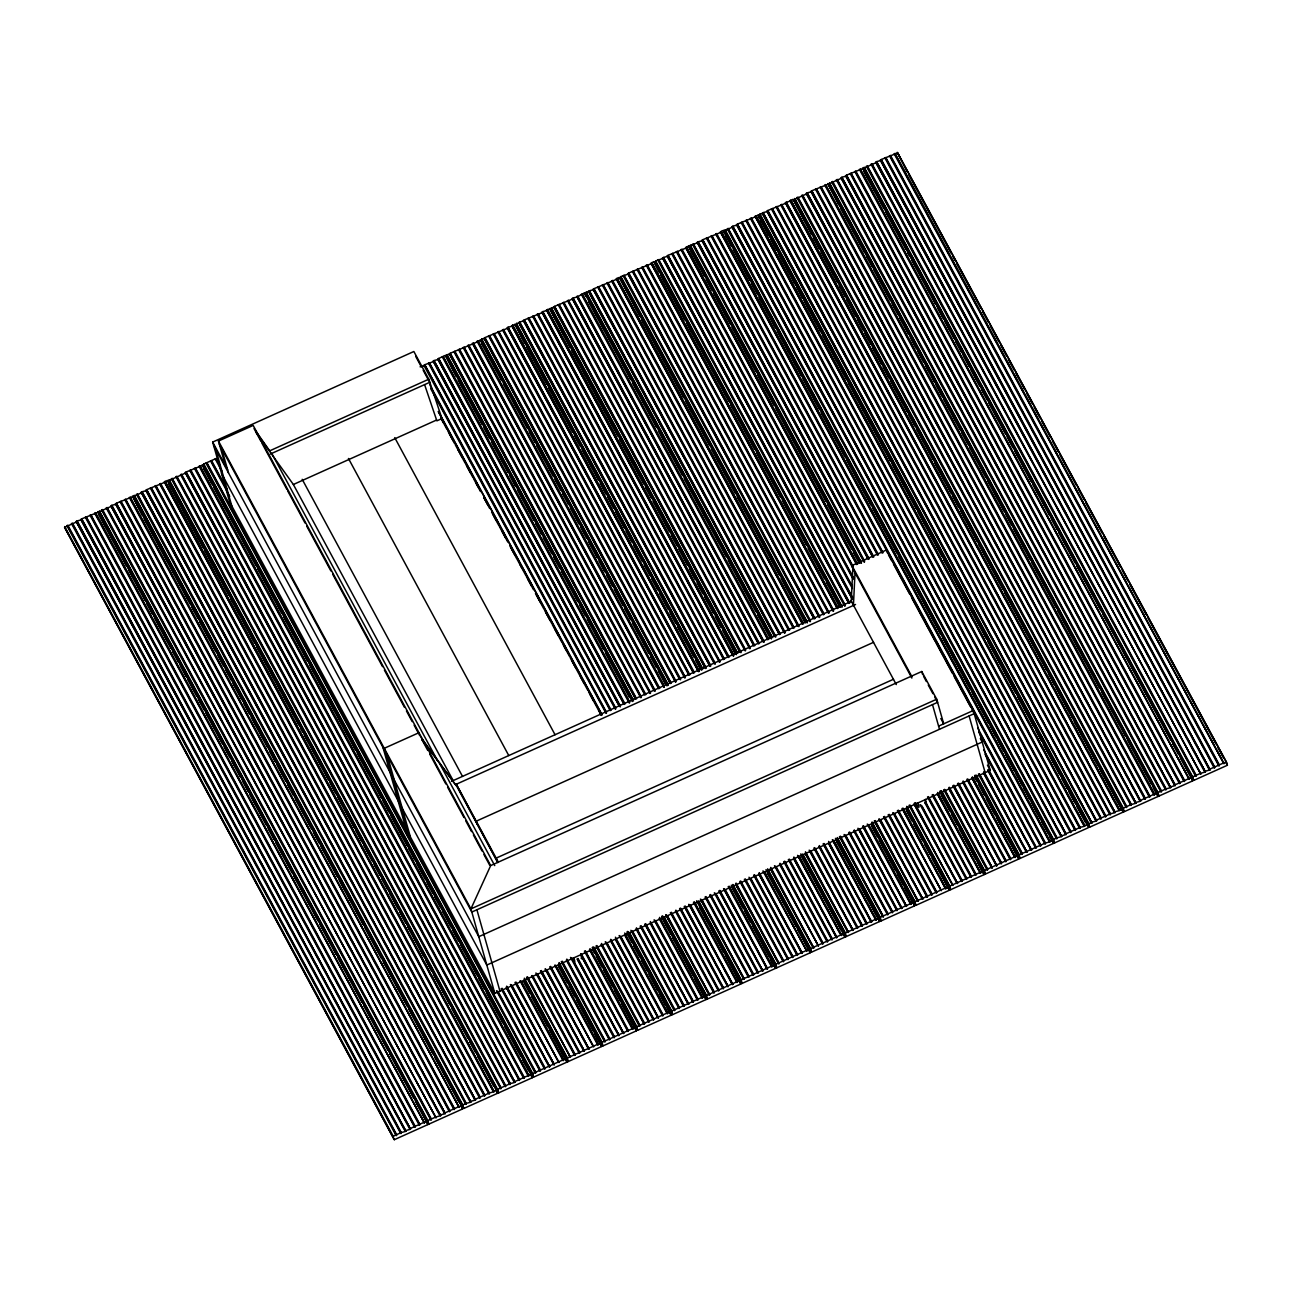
<?xml version="1.0" encoding="UTF-8"?>
<svg xmlns="http://www.w3.org/2000/svg" width="1292" height="1292" viewBox="0 0 1292 1292"><rect width="100%" height="100%" fill="white"/><g stroke="black" fill="none" stroke-linecap="round" stroke-linejoin="round"><path stroke-width="1.5" d="M64.6 527.346L76.519 521.984L405.898 1131.275L77.003 520.967L81.138 519.901L410.517 1129.192L81.638 518.883L98.144 512.246L427.071 1121.747L427.862 1124.589L394.318 1139.689L64.6 527.346L394.318 1139.689M405.898 1131.275L77.003 520.967M410.517 1129.192L81.638 518.883M99.306 511.729L111.225 506.367L440.604 1115.658L111.726 505.35L115.86 504.284L445.223 1113.575L116.345 503.266L132.866 496.629L461.777 1106.13L462.568 1108.956L429.025 1124.056L99.306 511.729L429.025 1124.056M440.604 1115.658L111.726 505.35M445.223 1113.575L116.345 503.266M134.223 496.08L141.522 492.801L470.902 1102.092L142.007 491.767L146.141 490.718L475.521 1100.009L146.642 489.684L164.665 482.384L494.028 1091.675L165.15 481.351L167.782 480.979L496.693 1090.464L497.501 1093.307L463.941 1108.407L134.223 496.08L463.941 1108.407M470.902 1102.092L142.007 491.767M475.521 1100.009L146.642 489.684M494.028 1091.675L165.15 481.351M169.042 480.495L185.58 473.033L514.959 1082.325L186.08 472.016L202.586 465.378L531.497 1074.879L532.304 1077.722L498.744 1092.822L169.042 480.495L498.744 1092.822M514.959 1082.325L186.08 472.016M523.712 980.693L567.01 1062.089L533.467 1077.205L204.54 467.704L203.781 464.054L216.152 458.482L219.979 465.572M393.511 1136.847L64.632 526.538M610.179 709.276L424.713 364.732L433.482 361.599L618.965 705.319M393.543 1136.039L396.66 1134.634L67.749 525.133M396.66 1134.634L401.295 1132.551L72.384 523.05M620.386 706.885L433.967 360.565L438.101 359.515L623.6 703.236M624.052 703.026L438.602 358.482L445.417 355.413L456.221 376.57M410.549 1128.384L415.184 1126.301L86.273 516.8M632.353 700.296L447.807 358.336L447.048 354.686L449.681 354.299L635.163 698.035M415.184 1126.301L419.803 1124.218L90.892 514.717M635.632 697.825L450.165 353.281L472.807 343.882L658.306 687.619M94.591 513.053L424.406 1122.942L95.527 512.633M428.217 1121.23L99.339 510.921M428.25 1120.406L431.383 1119.001L102.456 509.516M106.17 507.837L435.969 1117.742L107.091 507.433M658.775 687.409L473.276 343.672L480.559 340.394M445.255 1112.751L449.891 1110.668L120.98 501.183M667.06 684.663L482.53 342.719L481.755 339.053L484.387 338.682L669.87 682.402M449.891 1110.668L454.509 1108.584L125.599 499.1M670.338 682.192L484.871 337.648L507.514 328.265L693.013 671.985M129.297 497.42L459.112 1107.325L130.234 497.016M463.15 1105.581L134.255 495.256M463.182 1104.757L466.299 1103.352L137.388 493.851M693.481 671.775L508.014 327.231L512.149 326.182L698.601 671.678M475.553 1099.185L480.188 1097.102L151.261 487.601M699.053 671.469L512.633 325.148L515.266 324.776L524.681 343.559M480.188 1097.102L484.807 1095.018L155.896 485.517M701.766 669.046L517.236 327.086L516.461 323.436L519.093 323.048L705.545 668.545M484.807 1095.018L489.442 1092.935L160.531 483.434M705.997 668.352L519.578 322.031L523.712 320.965L710.164 666.462M710.632 666.268L524.213 319.948L542.22 312.632L727.719 656.368M497.953 1089.98L169.074 479.671M497.985 1089.172L501.102 1087.767L172.191 478.266M501.102 1087.767L505.737 1085.684L176.81 476.183M505.737 1085.684L510.356 1083.6L181.445 474.099M728.187 656.158L542.721 311.614L546.855 310.548L733.307 656.045M733.759 655.851L547.356 309.531L549.972 309.143L569.901 347.419M514.991 1081.517L519.61 1079.434L190.699 469.933M736.682 653.397L552.152 311.437L551.377 307.787L554.01 307.399L739.508 651.136M519.61 1079.434L524.245 1077.35L195.334 467.849M740.93 652.686L554.51 306.382L572.518 299.066L758.016 642.802M524.245 1077.35L528.864 1075.267L199.953 465.766M533.467 1077.205L532.692 1073.555L203.781 464.054M532.692 1073.555L535.809 1072.15L206.898 462.649M535.809 1072.15L540.444 1070.067L498.373 992.094M758.485 642.592L573.018 298.048L577.153 296.982L762.635 640.719M540.444 1070.067L545.062 1067.983L502.039 988.251M764.057 642.269L577.621 296.772L584.468 292.896L585.712 296.336M506.706 988.348L549.665 1066.707L506.674 986.167M510.372 984.488L554.284 1064.624L512.246 985.844M771.502 637.812L586.956 295.852L586.18 292.202L588.813 291.814L774.312 635.535M515.928 982.001L558.919 1062.541L514.991 982.404M775.733 637.101L589.313 290.797L593.448 289.731L778.931 633.451M558.952 1061.733L563.57 1059.65L521.516 981.678M779.399 633.242L593.932 288.714L616.591 279.314L802.074 623.035M558.419 965.076L601.717 1046.472L568.173 1061.572L567.398 1057.922L524.374 978.189M527.491 976.784L570.483 1057.324L526.571 977.204M570.515 1056.517L575.15 1054.433L533.079 976.477M575.15 1054.433L579.769 1052.35L537.698 974.394M540.444 970.954L584.372 1051.074L541.38 970.534M802.542 622.825L617.075 278.297L619.708 277.909L639.637 316.185M545.079 968.871L589.007 1048.991L546.968 970.227M806.208 622.179L621.662 280.219L620.903 276.569L628.154 274.098L813.637 617.834M550.634 966.368L593.626 1046.908L549.714 966.787M593.658 1046.1L598.293 1044.017L556.222 966.061M814.105 617.624L628.639 273.08L651.297 263.681L836.78 607.418M592.172 947.666L636.423 1030.838L602.88 1045.955L602.104 1042.305L559.081 962.572M602.104 1042.305L605.221 1040.9L562.198 961.167M605.221 1040.9L609.856 1038.816L566.833 959.084M609.856 1038.816L614.491 1036.733L572.421 958.761M577.072 958.874L619.078 1035.457L577.992 958.454M837.248 607.208L651.782 262.664L653.978 261.678L659.049 272.208M580.738 955.014L623.713 1033.374L581.675 954.594M840.914 606.562L656.368 264.602L655.609 260.952L662.861 258.481L848.359 602.201M623.745 1032.566L628.364 1030.483L585.341 950.751M628.364 1030.483L632.999 1028.4L589.976 948.667M848.812 601.991L663.361 257.463L667.496 256.397L851.073 596.581M626.878 932.049L671.129 1015.221L637.586 1030.322L636.811 1026.672L593.787 946.939M851.525 596.371L667.98 255.38L686.004 248.064L856.192 563.441M636.811 1026.672L639.944 1025.267L596.904 945.534M639.944 1025.267L644.563 1023.183L601.539 943.451M644.563 1023.183L649.198 1021.1L607.127 943.144M649.198 1021.1L653.817 1019.017L610.793 939.284M856.661 563.231L686.488 247.047L688.684 246.045L689.928 249.485M615.444 939.397L658.419 1017.741L615.428 937.201M860.327 562.585L691.091 248.968L690.316 245.319L697.567 242.848L867.756 558.241M658.452 1016.933L663.071 1014.85L621 936.894M663.071 1014.85L667.706 1012.767L624.682 933.034M868.224 558.031L698.068 241.83L702.202 240.764L872.391 556.158M662.231 916.997L706.062 999.572L672.502 1014.672L671.727 1011.022L629.672 933.066M872.859 555.948L702.687 239.747L720.71 232.431L1050.089 841.722L721.194 231.413L723.407 230.428L724.634 233.868M671.727 1011.022L674.86 1009.617L632.789 931.661M674.86 1009.617L679.479 1007.534L636.455 927.801M679.479 1007.534L684.114 1005.451L641.09 925.718M644.789 924.055L688.717 1004.175L645.709 923.635M1050.089 841.722L721.194 231.413M688.749 1003.367L693.368 1001.284L650.344 921.551M724.99 230.509L732.273 227.23L1061.653 836.522L732.774 226.213L736.908 225.147L1066.288 834.438L737.393 224.13L755.416 216.814L1084.796 826.105L755.917 215.796L758.533 215.409L1087.46 824.91L1088.252 827.736L1054.708 842.852L724.99 230.509L1054.708 842.852M693.368 1001.284L698.003 999.201L655.932 921.244M698.003 999.201L702.622 997.117L659.598 917.385M1061.653 836.522L732.774 226.213M696.598 900.815L740.865 983.987L707.305 999.087L706.546 995.438L664.476 917.481M1066.288 834.438L737.393 224.13M665.719 914.72L709.631 994.84L667.593 916.076M709.663 994.033L714.298 991.949L671.259 912.217M714.298 991.949L718.917 989.866L675.894 910.133M718.917 989.866L723.552 987.782L680.529 908.05M1084.796 826.105L755.917 215.796M684.227 906.386L728.139 986.507L685.148 905.967M793.03 199.146L1123.184 812.087L1089.624 827.187L760.713 217.702L759.938 214.052L762.571 213.665L1091.95 822.956L763.071 212.631L767.206 211.581L1096.569 820.872L767.69 210.548L785.714 203.248L1115.093 812.539L786.198 202.23L790.333 201.164L1119.712 810.455L790.833 200.147L793.466 199.759L811.473 234.482M688.846 904.303L732.774 984.423L690.736 905.66M1091.95 822.956L763.071 212.631M732.806 983.616L737.425 981.532L694.402 901.8M1096.569 820.872L767.69 210.548M731.304 885.182L775.571 968.354L742.028 983.454L741.253 979.804L699.182 901.848M700.425 899.087L744.337 979.223L702.299 900.443M744.37 978.399L749.005 976.316L705.981 896.583M749.005 976.316L753.624 974.233L710.6 894.5M1115.093 812.539L786.198 202.23M753.624 974.233L758.259 972.149L716.188 894.193M1119.712 810.455L790.833 200.147M718.933 890.753L762.845 970.89L719.854 890.333M794.709 199.275L806.628 193.913L1136.007 803.188L807.129 192.879L811.263 191.83L1140.642 801.105L811.747 190.796L828.269 184.158L1157.18 793.659L1157.987 796.502L1124.428 811.602L794.709 199.275L1124.428 811.602M723.552 888.67L767.48 968.806L725.442 890.027M767.513 967.983L772.132 965.899L729.108 886.167M766.011 869.564L810.278 952.737L776.734 967.837L775.959 964.187L732.935 884.455M1136.007 803.188L807.129 192.879M736.085 885.23L779.044 963.59L736.052 883.05M1140.642 801.105L811.747 190.796M779.076 962.782L783.711 960.699L740.687 880.966M783.711 960.699L788.33 958.616L745.306 878.883M788.33 958.616L792.965 956.532L750.894 878.576M792.965 956.532L797.584 954.449L754.56 874.716M829.432 183.642L841.334 178.28L1170.714 787.571L841.835 177.262L845.969 176.196L1175.349 785.488L846.47 175.179L862.975 168.541L1191.886 778.042L1192.694 780.869L1159.134 795.985L829.432 183.642L1159.134 795.985M759.228 874.813L802.187 953.173L759.195 872.633M762.894 870.969L806.822 951.09L764.783 872.326M800.733 853.931L844.984 937.104L811.441 952.204L810.665 948.554L767.642 868.822M1170.714 787.571L841.835 177.262M770.791 869.613L813.75 947.973L770.759 867.417M1175.349 785.488L846.47 175.179M774.457 865.753L818.385 945.889L776.347 867.11M818.417 945.066L823.036 942.982L780.013 863.25M823.036 942.982L827.671 940.899L784.648 861.166M827.671 940.899L832.306 938.816L789.267 859.083M864.138 168.025L876.057 162.663L1205.42 771.954L876.541 161.629L880.676 160.579L1210.055 769.87L881.176 159.546L897.682 152.924L1226.592 762.409L1227.4 765.252L1193.856 780.352L864.138 168.025L1193.856 780.352M793.934 859.196L836.893 937.556L793.902 857M797.6 855.336L841.528 935.473L799.49 856.693M835.439 838.314L879.691 921.487L846.147 936.587L845.372 932.937L803.301 854.981M1205.42 771.954L876.541 161.629M805.497 853.98L848.473 932.339L805.465 851.799M1210.055 769.87L881.176 159.546M809.18 850.136L853.091 930.256L811.053 851.493M853.124 929.449L857.759 927.365L814.719 847.633M857.759 927.365L862.378 925.282L819.354 845.549M862.378 925.282L867.013 923.199L823.973 843.466M828.64 843.563L871.599 921.923L828.608 841.383M832.306 839.719L876.234 919.839L834.196 841.076M871.309 824.425L914.623 905.821L881.063 920.938L880.288 917.288L837.264 837.555M839.461 836.57L883.389 916.69L840.398 836.15M883.421 915.883L888.04 913.799L845.969 835.827M888.04 913.799L892.675 911.716L849.652 831.983M892.675 911.716L897.294 909.633L854.27 829.9M857.985 828.237L901.897 908.357L859.858 829.577M862.604 826.153L906.532 906.273L863.524 825.733M906.564 905.466L911.183 903.383L869.112 825.41M906.112 808.84L949.426 890.236L915.867 905.353L915.107 901.687L872.068 821.97M874.264 820.969L918.192 901.105L875.201 820.565M878.899 818.886L922.827 899.022L880.789 820.242M922.859 898.198L927.478 896.115L884.455 816.399M927.478 896.115L932.113 894.032L889.074 814.315M932.113 894.032L936.732 891.948L894.662 813.992M898.344 810.149L941.335 890.689L897.407 810.552M902.042 808.469L945.954 888.605L902.963 808.065M939.865 791.447L984.133 874.619L950.573 889.72L949.814 886.07L906.774 806.337M909.907 804.932L952.898 885.472L908.987 805.352M914.558 805.045L957.534 883.389L914.526 802.849M957.566 882.581L962.185 880.498L922.036 806.079M962.185 880.498L966.82 878.415L924.749 800.459M966.82 878.415L971.439 876.331L928.415 796.599M971.439 876.331L976.074 874.248L933.05 794.515M937.701 794.628L980.66 872.972L937.669 792.432M974.572 775.814L1018.839 858.986L985.295 874.103L984.52 870.453L941.497 790.72M984.52 870.453L987.637 869.032L944.613 789.315M949.265 789.412L992.24 867.772L949.249 787.232M952.947 785.552L996.859 865.688L953.867 785.148M996.891 864.865L1001.526 862.781L958.502 783.065M1001.526 862.781L1006.145 860.698L963.121 780.982M1006.145 860.698L1010.78 858.615L967.756 778.898M972.408 778.995L1015.383 857.355L972.375 776.815M723.407 230.428L1053.545 843.369L1020.002 858.469L1019.226 854.819L976.203 775.087M1019.226 854.819L1022.343 853.414L979.32 773.682M983.987 773.795L1026.946 852.139L983.955 771.599M987.653 769.935L1031.565 850.055L988.574 769.515M1031.597 849.248L1036.232 847.164L983.648 749.715M1036.232 847.164L1040.851 845.081L977.753 728.139M1040.851 845.081L1045.486 842.998L716.576 233.497M1053.901 840.01L725.022 229.701M1053.933 839.202L1057.05 837.781L728.139 228.296M1066.32 833.615L1070.939 831.531L742.028 222.046M1070.939 831.531L1075.574 829.448L746.647 219.963M1075.574 829.448L1080.193 827.364L751.282 217.88M1089.624 827.187L1088.849 823.537L759.938 214.052M1096.601 820.049L1101.236 817.965L772.325 208.48M1101.236 817.965L1105.855 815.882L776.944 206.397M1105.855 815.882L1110.49 813.798L781.579 204.314M1123.636 808.776L794.742 198.451M1123.669 807.952L1126.785 806.547L797.875 197.046M1126.785 806.547L1131.404 804.464L802.493 194.963M1140.674 800.297L1145.293 798.214L816.383 188.713M1145.293 798.214L1149.928 796.13L821.018 186.629M1149.928 796.13L1154.547 794.047L825.636 184.546M1158.343 793.143L829.448 182.834M1158.375 792.335L1161.492 790.93L832.581 181.429M1161.492 790.93L1166.127 788.847L837.2 179.346M1175.381 784.68L1180 782.597L851.089 173.096M1180 782.597L1184.635 780.513L855.724 171.012M859.422 169.349L1189.221 779.237L860.343 168.929M1193.049 777.526L864.17 167.201M1193.081 776.702L1196.198 775.297L867.287 165.796M870.986 164.132L1200.801 774.037L871.922 163.713M1210.087 769.047L1214.706 766.963L885.795 157.463M1214.706 766.963L1219.341 764.88L890.43 155.379M894.129 153.716L1223.944 763.62L895.049 153.296M851.234 601.394L852.817 568.658L851.929 565.541L886.651 549.924L973.296 710.503L990.253 770.387L494.836 993.419L229.621 501.926L212.679 442.074L413.86 351.505L428.799 379.202L441.961 418.56L436.874 420.853L424.583 384.596M855.013 572.727L853.431 605.463M940.818 718.513L943.693 723.843L936.716 699.198L921.761 671.501L490.685 865.575L470.918 908.89L494.836 993.419M225.422 465.685L218.461 441.057L253.167 425.423L490.685 865.575M420.094 366.815L424.68 365.555M428.799 379.202L269.689 450.843L254.04 428.556L261.016 441.476M270.319 454.041L429.687 382.335L423.146 370.206M256.236 432.61L293.365 484.5L436.583 420.029M418.979 732.693L384.257 748.31L408.175 832.839M451.522 781.337L851.525 601.264M455.559 784.567L855.546 604.495M873.586 642.302L476.231 821.179L477.119 824.296M893.515 679.237L496.16 858.114L497.049 861.231L456.302 784.244L498.066 861.635M936.716 699.198L470.918 908.89L218.461 441.057M938.59 726.12L973.296 710.503M401.295 1132.551L405.43 1131.485M405.93 1130.468L410.065 1129.402M419.803 1124.218L423.501 1122.554M424.438 1122.134L427.071 1121.747M431.383 1119.001L435.081 1117.338M436.002 1116.918L440.136 1115.868M440.637 1114.834L444.771 1113.785M454.509 1108.584L458.224 1106.921M459.144 1106.501L461.777 1106.13M466.299 1103.352L470.433 1102.286M470.918 1101.268L475.052 1100.203M489.442 1092.935L493.576 1091.869M494.061 1090.852L496.693 1090.464M510.356 1083.6L514.491 1082.534M528.864 1075.267L531.497 1074.879M545.062 1067.983L548.777 1066.304M549.698 1065.9L553.396 1064.22M554.316 1063.817L558.031 1062.137M563.57 1059.65L566.203 1059.262M567.398 1057.922L569.594 1056.937M579.769 1052.35L583.483 1050.687M584.404 1050.267L588.102 1048.603M589.023 1048.183L592.737 1046.52M598.293 1044.017L600.909 1043.629M614.491 1036.733L618.19 1035.053M619.11 1034.65L622.809 1032.97M632.999 1028.4L635.632 1028.012M653.817 1019.017L657.515 1017.353M667.706 1012.767L670.338 1012.379M684.114 1005.451L687.812 1003.787M702.622 997.117L705.254 996.73M706.546 995.438L708.743 994.452M723.552 987.782L727.251 986.119M728.171 985.699L731.87 984.036M737.425 981.532L740.058 981.145M741.253 979.804L743.449 978.819M758.259 972.149L761.957 970.486M762.878 970.066L766.592 968.402M772.132 965.899L774.764 965.512M775.959 964.187L778.155 963.202M797.584 954.449L801.298 952.785M802.219 952.366L805.917 950.702M806.854 950.282L809.47 949.895M810.665 948.554L812.862 947.569M813.782 947.149L817.497 945.486M832.306 938.816L836.005 937.152M836.925 936.732L840.624 935.069M841.56 934.649L844.193 934.261M845.372 932.937L847.568 931.952M848.489 931.532L852.203 929.869M867.013 923.199L870.711 921.535M871.632 921.115L875.33 919.452M876.267 919.032L878.899 918.644M880.288 917.288L882.501 916.286M897.294 909.633L901.008 907.953M901.929 907.549L905.627 905.87M911.183 903.383L913.815 902.995M915.107 901.687L917.304 900.702M918.224 900.282L921.923 898.618M936.732 891.948L940.431 890.285M941.367 889.865L945.066 888.202M945.986 887.782L948.619 887.41M949.814 886.07L952.01 885.085M952.931 884.665L956.629 883.001M976.074 874.248L979.772 872.584M980.693 872.165L983.325 871.777M987.637 869.032L991.335 867.368M992.272 866.948L995.971 865.285M1010.78 858.615L1014.478 856.951M1015.399 856.531L1018.031 856.16M1022.343 853.414L1026.058 851.751M1026.978 851.331L1030.677 849.668M1045.486 842.998L1049.621 841.932M1050.121 840.914L1052.738 840.527M1057.05 837.781L1061.184 836.731M1061.685 835.698L1065.819 834.648M1080.193 827.364L1084.327 826.315M1084.828 825.281L1087.46 824.91M1088.849 823.537L1091.482 823.165M1091.982 822.132L1096.117 821.082M1110.49 813.798L1114.625 812.749M1115.125 811.715L1119.26 810.665M1119.744 809.632L1122.377 809.26M1131.404 804.464L1135.539 803.398M1136.039 802.38L1140.174 801.315M1154.547 794.047L1157.18 793.659M1166.127 788.847L1170.261 787.781M1170.746 786.763L1174.88 785.697M1184.635 780.513L1188.333 778.834M1189.254 778.43L1191.886 778.042M1196.198 775.297L1199.897 773.633M1200.833 773.214L1204.968 772.148M1205.452 771.13L1209.587 770.064M1219.341 764.88L1223.039 763.217M1223.96 762.797L1226.592 762.409M421.047 737.409L455.446 784.615M422.048 739.864L456.997 786.715L497.937 862.572M897.246 152.311L1226.173 761.812M907.097 171.707L897.682 152.924M909.003 175.244L951.073 253.2M952.979 256.753L954.901 260.29M956.807 263.826L980.709 308.126M982.631 311.679L988.364 322.306M990.27 325.842L998.877 341.799M1000.799 345.335L1006.533 355.962M1008.438 359.515L1014.188 370.142M1016.093 373.679L1024.701 389.635M1026.607 393.172L1032.34 403.798M1034.262 407.351L1039.995 417.978M1041.901 421.531L1050.509 437.471M1052.431 441.008L1058.164 451.651M1060.07 455.188L1076.333 485.308M1078.239 488.844L1083.972 499.487M1085.894 503.024L1102.141 533.144M1104.062 536.697L1120.309 566.817M1122.231 570.353L1127.964 580.98M1129.87 584.533L1146.133 614.653M1148.039 618.19L1215.933 743.982M1217.839 747.535L1223.572 758.162M1225.494 761.715L1227.4 765.252M895.017 154.119L1223.944 763.62M890.398 156.203L1219.309 765.704M889.494 155.799L1218.841 765.898M885.763 158.286L1214.674 767.787M884.875 157.882L1214.222 767.981M880.24 159.966L1209.15 769.467M875.621 162.049L1204.532 771.55M871.89 164.536L1200.801 774.037M867.255 166.62L1196.166 776.121M866.367 166.216L1195.714 776.314M862.539 167.944L1191.45 777.429M863.783 171.384L883.857 208.593M885.763 212.13L905.853 249.34M907.759 252.877L909.681 256.43M911.587 259.967L935.489 304.266M937.394 307.803L943.144 318.446M945.05 321.983L953.658 337.923M955.563 341.476L961.313 352.102M963.218 355.639L968.952 366.282M970.873 369.819L979.465 385.759M981.387 389.312L987.12 399.939M989.026 403.492L1005.289 433.611M1007.195 437.148L1012.944 447.775M1014.85 451.328L1031.097 481.448M1033.019 484.985L1049.265 515.104M1051.187 518.657L1056.921 529.284M1058.826 532.821L1075.089 562.941M1076.995 566.494L1100.897 610.777M1102.819 614.33L1170.697 740.122M1172.619 743.675L1178.352 754.302M1180.258 757.839L1192.694 780.869M860.311 169.736L1189.221 779.237M855.692 171.82L1184.602 781.321M854.787 171.432L1184.134 781.531M851.057 173.903L1179.967 783.404M850.168 173.516L1179.515 783.614M845.533 175.599L1174.444 785.084M840.914 177.682L1169.825 787.167M837.184 180.153L1166.095 789.654M836.279 179.766L1165.626 789.864M832.549 182.237L1161.46 791.738M831.66 181.849L1160.991 791.948M827.833 183.561L1156.744 793.062M838.637 204.717L828.269 184.158M840.543 208.27L864.445 252.554M866.367 256.107L872.1 266.733M874.006 270.27L890.269 300.406M892.174 303.943L897.908 314.57M899.83 318.123L908.438 334.063M910.343 337.6L916.076 348.242M917.998 351.779L923.732 362.406M925.637 365.959L934.245 381.899M936.151 385.452L941.9 396.079M943.806 399.616L960.069 429.735M961.975 433.288L967.708 443.915M969.63 447.452L985.877 477.572M987.782 481.125L1004.046 511.244M1005.951 514.781L1011.701 525.424M1013.606 528.961L1029.853 559.081M1031.775 562.618L1055.677 606.917M1057.583 610.47L1099.653 688.426M1101.575 691.963L1125.477 736.262M1127.383 739.799L1151.285 784.099M1153.207 787.635L1157.987 796.502M825.604 185.37L1154.515 794.855M824.716 184.966L1154.063 795.065M820.985 187.453L1149.896 796.938M820.081 187.049L1149.428 797.148M816.35 189.536L1145.261 799.021M815.462 189.133L1144.809 799.231M810.827 191.216L1139.738 800.717M806.208 193.299L1135.119 802.8M802.461 195.786L1131.388 805.271M801.573 195.383L1130.92 805.481M797.842 197.87L1126.753 807.355M796.938 197.466L1126.285 807.565M813.395 238.035L819.128 248.662M821.034 252.198L837.297 282.318M839.202 285.871L844.936 296.498M846.858 300.035L855.466 315.991M857.371 319.528L863.104 330.154M865.026 333.707L870.76 344.334M872.665 347.871L881.273 363.827M883.179 367.364L888.928 378.007M890.834 381.544L907.097 411.663M909.003 415.2L914.736 425.843M916.658 429.38L932.905 459.5M934.81 463.053L951.073 493.173M952.979 496.709L958.729 507.336M960.634 510.889L976.881 541.009M978.803 544.546L1002.705 588.845M1004.611 592.382L1046.682 670.338M1048.603 673.891L1054.337 684.518M1056.242 688.071L1072.505 718.19M1074.411 721.727L1098.313 766.027M1100.235 769.564L1123.184 812.087M789.913 200.551L1118.824 810.052M785.278 202.634L1114.188 812.135M781.547 205.121L1110.458 814.622M780.659 204.717L1109.989 814.832M776.912 207.205L1105.839 816.706M776.024 206.801L1105.371 816.915M772.293 209.288L1101.204 818.789M771.389 208.884L1100.736 818.999M766.77 210.967L1095.681 820.468M762.135 213.051L1091.046 822.552M759.906 214.86L1088.817 824.361M758.113 214.795L1087.024 824.296M760.294 220.011L768.902 235.968M770.823 239.505L776.557 250.131M778.462 253.684L794.725 283.804M796.631 287.341L802.364 297.967M804.286 301.52L820.533 331.64M822.455 335.177L846.357 379.477M848.263 383.013L890.333 460.986M892.239 464.522L916.157 508.822M918.063 512.359L941.965 556.658M943.871 560.195L985.941 638.151M987.863 641.704L1015.593 693.077M1017.498 696.63L1033.762 726.75M1035.667 730.287L1041.4 740.93M1043.322 744.467L1059.569 774.586M1061.491 778.123L1067.224 788.766M1069.13 792.303L1074.863 802.93M1076.785 806.483L1085.393 822.423M754.98 216.2L1083.891 825.701M751.25 218.687L1080.16 828.188M750.361 218.283L1079.708 828.398M746.631 220.77L1075.542 830.272M745.726 220.367L1075.073 830.481M741.996 222.854L1070.907 832.355M741.107 222.45L1070.438 832.565M736.472 224.533L1065.383 834.034M731.837 226.617L1060.764 836.118M728.107 229.104L1057.034 838.605M727.218 228.7L1056.565 838.815M725.587 235.645L731.32 246.271M733.242 249.808L749.489 279.928M751.411 283.481L757.144 294.108M759.05 297.661L775.313 327.78M777.219 331.317L801.121 375.617M803.043 379.154L819.289 409.273M821.211 412.826L845.113 457.11M847.019 460.663L870.921 504.946M872.843 508.499L896.745 552.798M898.651 556.335L940.721 634.291M942.643 637.844L970.357 689.217M972.278 692.77L988.525 722.89M990.447 726.427L996.18 737.054M998.086 740.607L1003.836 751.233M1005.741 754.77L1014.349 770.726M1016.255 774.263L1021.988 784.89M1023.91 788.443L1029.643 799.07M1031.549 802.623L1040.157 818.563M1042.079 822.1L1047.812 832.742M1049.718 836.279L1053.545 843.369M720.274 231.833L1049.185 841.334M716.543 234.304L1045.454 843.805M715.655 233.917L1044.986 844.015M888.476 554.801L891.625 560.647M893.531 564.168L909.665 594.062M911.554 597.582L935.279 641.543M936.102 643.028L952.366 673.197M954.19 676.572L970.405 706.611M972.278 710.099L974.2 713.652L478.783 936.684L213.551 445.191M711.94 235.58L883.098 552.734M711.908 236.388L882.113 551.781M979.643 732.499L1040.835 845.889M711.02 236L882.178 553.154M978.738 732.096L1040.367 846.098M980.321 738.507L982.227 742.028L486.809 965.043L221.578 473.566M707.322 237.663L878.463 554.817M707.289 238.471L877.478 553.864M985.521 754.076L1036.2 847.972M706.385 238.083L877.543 555.237M985.069 754.286L1035.732 848.182M987.411 765.122L990.253 770.387M702.687 239.747L873.844 556.9M988.542 770.323L1031.565 850.055M988.089 770.533L1031.113 850.265M701.766 240.167L872.908 557.32M698.068 241.83L869.209 558.984M983.923 772.406L1026.946 852.139M983.454 772.616L1026.478 852.349M697.131 242.25L868.289 559.404M693.433 243.913L864.59 561.067M693.4 244.721L864.558 561.875M979.288 774.489L1022.311 854.222M692.512 244.333L864.09 562.085M978.399 774.102L1021.859 854.432M923.586 676.346L926.38 681.546M928.254 685.018L932.921 693.675M934.794 697.131L937.604 702.331L471.822 912.055L219.333 444.173M690.316 245.319L861.457 562.472M690.283 246.142L861.425 563.28M976.171 775.894L1019.194 855.627M975.056 775.2L1020.002 858.469M688.684 246.045L859.842 563.199M690.881 251.262L704.269 276.068M706.175 279.621L711.924 290.248M713.83 293.785L730.077 323.904M731.999 327.457L755.901 371.741M757.806 375.294L774.07 405.413M775.975 408.95L825.701 501.086M827.607 504.639L851.509 548.922M853.431 552.475L859.164 563.102M974.862 777.493L976.768 781.03M978.674 784.583L984.423 795.21M986.329 798.747L994.937 814.703M996.843 818.24L1002.592 828.866M1004.498 832.419L1018.839 858.986M686.488 247.047L857.646 564.184M972.343 777.622L1015.383 857.355M971.891 777.832L1014.914 857.565M685.567 247.45L856.725 564.604M681.869 249.13L853.011 566.267M681.837 249.937L852.978 567.091M967.724 779.706L1010.748 859.438M851.929 565.541L911.926 676.717M680.932 249.534L853.043 568.464M966.82 779.302L1010.279 859.648M852.817 568.658L911.861 678.074M677.234 251.213L853.172 577.217M677.202 252.021L853.14 578.025M963.089 781.789L1006.113 861.522M676.314 251.617L853.204 579.414M963.154 783.162L1005.661 861.732M672.615 253.297L852.365 586.39M672.583 254.104L851.38 585.438M958.47 783.873L1001.494 863.605M671.678 253.7L852.397 588.571M957.566 783.469L1001.025 863.815M667.98 255.38L852.51 597.324M953.835 785.956L996.859 865.688M953.383 786.166L996.407 865.898M667.06 255.784L852.542 599.52M851.057 600.748L896.293 684.582M663.361 257.463L849.797 602.96M949.216 788.039L992.24 867.772M948.748 788.249L991.772 867.982M662.425 257.867L848.876 603.38M658.726 259.547L845.178 605.044M658.694 260.354L845.146 605.851M944.581 790.123L987.605 869.855M657.806 259.95L844.677 606.061M943.693 789.719L987.153 870.065M655.609 260.952L842.045 606.449M655.577 261.759L842.013 607.256M941.464 791.528L984.488 871.26M940.35 790.817L985.295 874.103M653.978 261.678L840.43 607.175M660.955 275.745L684.857 320.045M686.779 323.581L728.85 401.554M730.755 405.09L754.657 449.39M756.563 452.927L780.481 497.226M782.387 500.763L806.289 545.062M808.194 548.599L824.457 578.719M826.363 582.272L839.752 607.078M941.109 794.887L949.717 810.827M951.623 814.38L957.356 825.007M959.278 828.543L975.525 858.663M977.446 862.216L984.133 874.619M651.782 262.664L838.233 608.161M937.637 793.24L980.66 872.972M937.184 793.45L980.208 873.182M650.861 263.084L837.313 608.58M647.163 264.747L833.598 610.244M647.13 265.554L833.582 611.068M933.018 795.323L976.041 875.055M646.226 265.167L833.114 611.278M932.113 794.935L975.573 875.265M642.528 266.83L828.979 612.327M642.495 267.638L828.947 613.151M928.383 797.406L971.406 877.139M641.607 267.25L828.479 613.361M927.494 797.019L970.954 877.349M637.909 268.914L824.344 614.411M637.877 269.721L823.359 613.458M925.67 803.043L966.787 879.222M636.972 269.334L823.424 614.831M924.781 802.639L966.319 879.432M633.274 270.997L819.726 616.494M633.242 271.805L819.693 617.318M921.051 805.126L962.152 881.306M632.353 271.417L819.225 617.528M920.146 804.722L961.7 881.515M628.639 273.08L815.091 618.577M914.51 803.656L957.534 883.389M914.042 803.866L957.065 883.599M627.718 273.5L814.17 618.997M624.02 275.164L810.472 620.661M623.988 275.971L810.439 621.484M909.875 805.74L951.946 883.712M623.099 275.584L809.971 621.694M620.903 276.569L807.338 622.066M620.871 277.392L807.306 622.889M906.758 807.145L949.782 886.877M906.596 808.211L950.573 889.72M619.272 277.296L805.723 622.809M641.543 319.722L683.613 397.678M685.535 401.231L709.437 445.514M711.343 449.067L735.245 493.366M737.167 496.903L779.237 574.859M781.143 578.412L805.045 622.696M906.403 810.504L912.136 821.147M914.042 824.684L922.649 840.624M924.571 844.177L930.305 854.803M932.21 858.356L949.426 890.236M617.075 278.297L803.527 623.794M902.93 808.873L945.954 888.605M902.478 809.083L945.502 888.815M616.155 278.701L802.607 624.214M612.456 280.38L798.892 625.877M612.424 281.188L798.86 626.685M898.311 810.956L940.382 888.912M611.52 280.784L797.971 626.297M607.821 282.464L794.273 627.96M607.789 283.271L793.288 626.991M893.676 813.039L936.7 892.772M606.901 282.867L793.336 628.38M892.788 812.636L936.248 892.982M603.186 284.547L789.638 630.044M603.17 285.354L788.653 629.075M889.058 815.123L932.081 894.855M602.266 284.951L788.718 630.464M888.153 814.719L931.613 895.065M598.567 286.63L785.019 632.127M598.535 287.438L784.987 632.935M885.375 818.983L927.446 896.939M597.647 287.034L784.519 633.145M883.534 816.802L926.994 897.149M593.932 288.714L780.384 634.211M879.787 819.289L922.827 899.022M879.335 819.499L922.359 899.232M593.012 289.117L779.464 634.63M589.313 290.797L775.765 636.294M875.168 821.373L918.192 901.105M874.7 821.583L917.724 901.315M588.393 291.201L774.829 636.714M586.18 292.202L772.632 637.699M586.164 293.009L771.647 636.746M872.035 822.778L915.075 902.51M871.89 823.844L915.867 905.353M584.468 292.896L771.356 638.991M588.571 301.65L630.641 379.606M632.563 383.143L656.465 427.442M658.371 430.995L682.273 475.278M684.195 478.831L726.265 556.787M728.171 560.324L755.901 611.714M757.806 615.25L770.242 638.28M871.599 826.105L877.333 836.731M879.238 840.268L895.501 870.388M897.407 873.941L903.14 884.568M905.062 888.105L914.623 905.821M582.272 293.882L768.724 639.378M582.24 294.689L767.739 638.426M868.127 824.457L911.151 904.19M581.352 294.301L767.787 639.798M867.239 824.07L910.698 904.4M577.637 295.965L764.089 641.462M863.508 826.541L906.532 906.273M863.04 826.751L906.063 906.483M576.716 296.385L763.168 641.882M573.018 298.048L759.47 643.545M858.873 828.624L901.897 908.357M858.405 828.834L901.428 908.567M572.098 298.468L758.533 643.965M568.383 300.132L754.835 645.629M568.351 300.939L753.85 644.676M854.238 830.708L897.278 910.44M567.463 300.551L753.914 646.048M853.786 830.918L896.809 910.65M563.764 302.215L750.216 647.712M563.732 303.022L750.184 648.519M850.572 834.567L892.643 912.523M562.827 302.635L749.715 648.729M848.715 832.403L892.174 912.733M559.129 304.298L745.581 649.795M559.097 305.106L745.549 650.603M844.984 834.874L888.008 914.607M558.209 304.718L745.08 650.813M844.096 834.487L887.556 914.817M554.51 306.382L740.946 651.879M840.365 836.958L883.389 916.69M839.897 837.168L882.921 916.9M553.574 306.802L740.025 652.298M551.377 307.787L737.829 653.284M551.345 308.594L736.844 652.331M837.232 838.363L880.272 918.095M837.087 839.429L881.063 920.938M549.552 308.546L736.424 654.64M571.823 350.956L617.705 436.002M619.627 439.555L643.529 483.854M645.435 487.391L651.184 498.018M653.09 501.571L669.337 531.69M671.259 535.227L676.992 545.854M678.914 549.407L687.505 565.347M689.427 568.9L695.161 579.527M697.066 583.063L702.816 593.69M704.721 597.243L713.329 613.183M715.235 616.736L720.968 627.363M722.89 630.9L735.326 653.946M836.667 841.754L879.691 921.487M547.356 309.531L733.791 655.028M833.211 840.107L876.234 919.839M832.742 840.317L875.766 920.049M546.419 309.951L732.871 655.448M542.721 311.614L729.173 657.111M828.576 842.19L871.599 921.923M829.076 844.177L871.147 922.133M541.8 312.034L728.252 657.531M538.102 313.698L724.537 659.195M538.07 314.505L723.552 658.242M823.957 844.274L866.98 924.006M537.165 314.118L723.617 659.614M823.052 843.886L866.512 924.216M533.467 315.781L719.919 661.278M533.435 316.588L719.886 662.102M819.322 846.357L862.345 926.089M532.546 316.201L719.418 662.295M818.853 846.567L861.893 926.299M528.832 317.864L715.284 663.361M528.816 318.672L715.251 664.185M814.687 848.44L857.726 928.173M527.911 318.284L714.363 663.781M813.798 848.053L857.258 928.383M524.213 319.948L710.665 665.445M810.068 850.524L853.091 930.256M809.6 850.734L852.623 930.466M523.292 320.368L709.728 665.865M519.578 322.031L706.03 667.528M805.433 852.607L848.473 932.339M805.933 854.593L848.004 932.549M518.657 322.451L705.109 667.948M516.461 323.436L702.913 668.933M516.429 324.244L701.927 667.98M802.316 854.012L845.339 933.745M802.154 855.078L846.147 936.587M514.846 324.163L701.717 670.273M526.587 347.096L546.678 384.305M548.583 387.842L572.485 432.142M574.407 435.695L580.14 446.321M582.046 449.858L598.309 479.978M600.215 483.531L605.948 494.158M607.87 497.695L613.603 508.337M615.509 511.874L624.117 527.814M626.039 531.367L631.772 541.994M633.678 545.531L642.285 561.487M644.191 565.024L649.941 575.667M651.846 579.204L657.58 589.83M659.501 593.383L668.093 609.323M670.015 612.86L675.748 623.503M677.67 627.04L693.917 657.16M695.823 660.713L700.603 669.563M801.961 857.371L841.157 930.014M843.078 933.567L844.984 937.104M512.633 325.148L699.085 670.661M798.504 855.74L841.528 935.473M798.036 855.95L840.107 933.906M511.713 325.568L698.164 671.065M508.014 327.231L694.466 672.744M793.869 857.823L836.893 937.556M794.37 859.794L836.441 937.766M507.094 327.651L693.529 673.148M503.379 329.315L689.831 674.828M503.347 330.138L688.846 673.859M789.234 859.907L832.274 939.639M502.459 329.735L688.911 675.231M788.346 859.503L831.806 939.849M498.76 331.398L685.212 676.911M498.728 332.222L685.18 677.719M784.615 861.99L827.639 941.723M497.84 331.818L684.712 677.929M783.727 861.586L827.171 941.933M494.125 333.481L680.577 678.994M494.093 334.305L680.545 679.802M780.949 865.834L823.02 943.806M493.205 333.901L679.657 679.398M779.528 864.283L822.552 944.016M489.507 335.565L675.958 681.078M489.474 336.388L675.926 681.885M775.361 866.157L818.385 945.889M488.57 335.985L675.458 682.095M484.871 337.648L671.323 683.161M770.726 868.24L813.75 947.973M770.274 868.45L813.298 948.183M483.951 338.068L670.403 683.565M481.755 339.053L668.206 684.566M481.722 339.877L668.174 685.374M767.61 869.645L810.633 949.378M767.448 870.711L811.441 952.204M480.123 339.796L667.011 685.89M481.367 343.236L501.441 380.446M503.363 383.982L527.265 428.282M529.171 431.819L534.904 442.445M536.826 445.998L553.073 476.118M554.995 479.655L560.728 490.298M562.634 493.835L568.383 504.461M570.289 508.014L578.897 523.954M580.802 527.491L586.536 538.134M588.458 541.671L597.065 557.627M598.971 561.164L604.704 571.791M606.626 575.344L612.36 585.97M614.265 589.507L622.873 605.463M624.795 609L630.528 619.627M632.434 623.18L648.697 653.3M650.603 656.837L656.336 667.463M658.258 671.016L664.944 683.42M767.254 873.004L795.937 926.154M797.842 929.691L810.278 952.737M477.927 340.781L664.379 686.278M477.895 341.589L664.346 687.102M763.782 871.357L806.822 951.09M477.006 341.201L663.894 687.296M473.308 342.865L659.76 688.361M759.163 873.44L802.187 953.173M758.695 873.65L801.718 953.383M472.387 343.284L658.823 688.781M468.673 344.948L655.125 690.445M468.641 345.755L655.092 691.252M754.528 875.524L797.568 955.256M467.752 345.368L654.204 690.865M753.64 875.136L797.099 955.466M464.054 347.031L650.506 692.528M464.022 347.839L650.474 693.336M750.862 879.384L792.933 957.34M463.117 347.451L650.005 693.546M749.005 877.22L792.464 957.55M459.419 349.115L645.871 694.611M459.387 349.922L644.886 693.659M745.274 879.691L788.298 959.423M458.498 349.534L644.95 695.031M744.386 879.303L787.845 959.633M454.8 351.198L641.236 696.695M454.768 352.005L641.22 697.502M740.655 881.774L783.679 961.506M453.863 351.618L640.751 697.712M739.751 881.386L783.21 961.716M450.165 353.281L636.617 698.778M736.02 883.857L779.044 963.59M735.568 884.067L778.591 963.8M449.245 353.701L635.696 699.198M447.048 354.686L633.484 700.183M447.016 355.494L633.468 701.007M732.903 885.262L775.927 964.995M732.742 886.328L776.734 967.837M445.417 355.413L632.305 701.524M458.127 380.123L482.029 424.406M483.951 427.959L489.684 438.586M491.59 442.139L507.853 472.258M509.759 475.795L515.508 486.422M517.414 489.975L533.661 520.095M535.582 523.631L541.316 534.258M543.221 537.811L551.829 553.751M553.751 557.304L559.484 567.931M561.39 571.468L577.653 601.587M579.559 605.14L585.292 615.767M587.214 619.304L603.461 649.44M605.383 652.977L629.285 697.276M731.595 886.845L743.062 908.114M744.967 911.651L750.717 922.294M752.622 925.831L768.885 955.951M770.791 959.504L775.571 968.354M443.221 356.398L629.672 701.911M443.188 357.222L629.64 702.719M729.076 886.99L772.115 966.723M442.3 356.818L629.172 702.929M728.187 886.587L771.647 966.917M438.602 358.482L625.037 703.995M724.457 889.074L767.48 968.806M723.988 889.284L767.012 969M437.665 358.901L624.117 704.398M433.967 360.565L620.418 706.078M719.822 891.157L762.845 970.89M719.369 891.367L762.393 971.083M433.046 360.985L619.498 706.482M429.348 362.648L615.783 708.161M429.315 363.472L615.767 708.969M715.203 893.24L758.226 972.973M428.411 363.068L615.299 709.179M714.298 892.837L757.758 973.167M424.713 364.732L611.164 710.245M710.568 895.324L753.591 975.056M423.792 365.151L610.244 710.648M709.679 894.92L753.139 975.25M415.669 356.35L421.273 366.75M429.655 384.531L606.529 712.328M431.528 388.892L606.497 713.136M705.949 897.407L748.972 977.14M430.64 388.504L606.045 713.346M705.044 897.003L748.504 977.333M438.408 411.421L601.91 714.411M438.311 411.777L601.329 713.895M441.25 417.558L444.109 422.872M448.889 431.738L453.67 440.588M458.45 449.454L462.278 456.544M467.058 465.395L471.838 474.261M476.619 483.111L479.493 488.424M484.274 497.291L488.101 504.381M492.882 513.231L497.662 522.097M502.443 530.947L506.254 538.037M511.034 546.904L515.831 555.754M520.611 564.62L523.47 569.933M528.25 578.784L532.078 585.874M536.858 594.74L541.639 603.59M546.419 612.456L550.247 619.546M555.027 628.397L558.855 635.486M564.588 646.113L566.494 649.666M572.243 660.293L576.054 667.383M580.835 676.233L584.662 683.323M590.396 693.949L594.223 701.039M599.003 709.906L601.878 715.219M701.314 899.49L744.337 979.223M440.782 417.768L443.657 423.082M449.39 433.708L453.217 440.798M457.998 449.664L461.809 456.738M466.59 465.605L470.417 472.694M476.15 483.321L478.072 486.858M483.806 497.501L487.633 504.591M493.366 515.217L496.241 520.531M501.974 531.157L505.802 538.247M510.582 547.114L514.41 554.187M520.143 564.83L522.049 568.367M527.798 578.994L531.61 586.083M536.39 594.95L540.217 602.04M545.951 612.666L549.778 619.756M554.559 628.606L558.386 635.696M564.12 646.323L566.041 649.876M571.775 660.503L575.602 667.593M580.383 676.443L584.21 683.533M589.943 694.159L593.771 701.249M598.551 710.115L601.41 715.429M700.845 899.7L743.885 979.417M441.073 418.382L447.048 429.558M447.743 430.753L454.687 443.737M455.365 444.9L465.201 463.23M465.863 464.329L472.856 477.394M473.486 478.46L480.511 491.574M483.983 497.905L489.7 508.499M491.606 512.036L498.68 525.246M499.229 526.183L507.821 542.075M509.726 545.612L516.848 558.903M517.349 559.743L525.941 575.651M526.409 576.62L533.564 589.782M535.469 593.319L544.045 609.226M544.562 610.292L551.684 623.358M552.217 624.456L562.165 642.802M562.731 643.949L569.804 656.934M570.386 658.129L587.908 690.509M588.554 691.785L601.264 715.251M698.197 900.895L741.22 980.628M698.035 901.961L742.028 983.454M699.747 907.792L723.649 952.091M725.571 955.628L740.865 983.987M694.369 902.607L737.393 982.34M693.481 902.22L736.941 982.55M689.75 904.691L732.774 984.423M689.282 904.901L732.306 984.633M685.115 906.774L728.139 986.507M684.647 906.984L727.687 986.717M680.496 908.857L723.52 988.59M679.592 908.47L723.052 988.8M675.861 910.941L718.885 990.673M675.393 911.151L718.433 990.883M671.242 913.024L714.266 992.757M670.338 912.637L713.798 992.967M666.607 915.107L709.631 994.84M666.139 915.317L709.163 995.05M663.49 916.513L706.514 996.245M662.376 915.818L707.305 999.087M661.795 916.399L704.818 996.132M662.069 918.063L670.677 934.019M672.599 937.556L692.673 974.766M694.579 978.302L706.062 999.572M660.519 919.969L702.59 997.925M659.098 918.402L702.137 998.135M394.738 437.633L555.059 734.728M654.947 920.275L697.971 1000.008M654.043 919.888L697.502 1000.218M650.312 922.359L693.336 1002.091M650.377 923.748L692.883 1002.301M645.677 924.442L688.717 1004.175M645.225 924.652L688.248 1004.385M641.058 926.526L684.082 1006.258M640.17 926.138L683.613 1006.468M637.392 930.385L679.463 1008.341M635.971 928.819L678.994 1008.551M631.804 930.692L674.828 1010.425M630.9 930.305L674.359 1010.635M628.671 932.097L671.711 1011.83M627.573 931.403L672.502 1014.672M627.153 933.712L631.933 942.579M633.839 946.115L639.588 956.758M641.494 960.295L647.227 970.922M649.149 974.475L657.757 990.415M659.663 993.952L665.396 1004.595M667.318 1008.131L671.129 1015.221M625.603 935.618L667.673 1013.574M624.714 935.23L667.205 1013.784M620.015 935.941L663.038 1015.657M619.126 935.537L662.586 1015.867M616.349 939.785L658.419 1017.741M615.88 939.995L657.951 1017.951M610.761 940.108L653.784 1019.824M610.292 940.301L653.332 1020.034M348.452 458.466L508.773 755.562M606.142 942.191L649.165 1021.907M605.237 941.787L648.697 1022.117M601.507 944.274L644.53 1023.991M601.038 944.468L644.078 1024.201M596.872 946.358L639.911 1026.074M595.983 945.954L639.443 1026.284M593.755 947.763L636.778 1027.479M592.64 947.052L637.586 1030.322M592.447 949.345L594.352 952.882M596.274 956.435L602.007 967.062M603.913 970.599L612.521 986.555M614.443 990.092L620.176 1000.719M622.082 1004.272L636.423 1030.838M589.943 949.475L632.967 1029.207M589.475 949.685L632.499 1029.417M585.308 951.558L628.332 1031.291M584.42 951.154L627.88 1031.501M580.689 953.641L623.713 1033.374M581.174 955.628L623.245 1033.584M577.96 959.262L619.078 1035.457M577.508 959.471L618.626 1035.667M571.419 957.808L614.459 1037.541M570.531 957.404L613.991 1037.751M566.8 959.891L609.824 1039.624M566.332 960.101L609.356 1039.834M302.183 479.3L462.504 776.395M562.165 961.975L605.205 1041.707M561.277 961.571L604.737 1041.917M559.048 963.38L602.072 1043.112M558.887 964.446L602.88 1045.955M558.693 966.739L567.301 982.679M569.207 986.232L574.94 996.859M576.862 1000.396L593.109 1030.532M595.031 1034.068L601.717 1046.472M555.237 965.108L598.261 1044.824M554.769 965.302L597.792 1045.034M293.365 484.5L452.846 780.013M550.602 967.191L592.673 1045.147M439.522 763.297L494.739 865.608M271.74 453.395L437.568 760.681M261.711 442.752L286.856 489.345M287.583 490.718L305.041 523.034M306.753 526.232L330.865 570.919M332.642 574.181L382.545 666.656M384.386 670.096L404.541 707.435M406.431 710.939L412.196 721.63M414.102 725.151L419.852 735.81M421.773 739.347L427.765 750.458M429.671 753.979L445.853 783.969M447.581 787.183L463.941 817.497M465.75 820.856L471.548 831.612M473.405 835.02L482.029 851.008M483.919 854.513L489.652 865.139M545.967 969.275L589.007 1048.991M545.515 969.468L588.538 1049.201M541.348 971.358L584.372 1051.074M540.88 971.552L583.903 1051.284M536.713 973.441L579.753 1053.158M535.825 973.038L579.284 1053.368M532.094 975.525L575.118 1055.241M531.626 975.718L574.649 1055.451M527.459 977.608L569.53 1055.564M524.342 979.013L567.366 1058.729M524.181 980.079L568.173 1061.572M523.987 982.356L529.72 992.999M531.642 996.536L547.889 1026.656M549.794 1030.208L567.01 1062.089M520.514 980.725L563.554 1060.457M520.062 980.935L563.086 1060.667M515.896 982.808L557.966 1060.764M511.261 984.892L554.284 1064.624M510.808 985.102L553.832 1064.834M212.679 442.074L227.618 469.771M506.642 986.975L549.665 1066.707M506.173 987.185L549.197 1066.917M216.119 459.29L219.947 466.38M502.959 990.835L545.03 1068.791M215.231 458.902L221.917 471.289M501.118 988.655L544.578 1069.001M211.533 460.566L226.827 488.909M211.5 461.373L226.794 489.716M497.388 991.142L540.411 1070.874M210.596 460.986L229.718 496.419M496.483 990.738L539.943 1071.084M206.865 463.457L535.776 1072.958M205.977 463.069L535.324 1073.168M203.748 464.862L532.659 1074.363M202.15 464.781L531.06 1074.282M203.393 468.221L212.001 484.161M213.907 487.714L255.977 565.67M257.883 569.207L281.801 613.506M283.707 617.059L307.609 661.342M309.515 664.895L355.413 749.941M357.335 753.478L381.237 797.778M383.143 801.315L388.876 811.957M390.798 815.494L407.045 845.614M408.966 849.151L414.7 859.794M416.605 863.331L425.213 879.271M427.135 882.824L432.868 893.45M434.774 897.003L440.507 907.63M442.429 911.167L451.037 927.123M452.943 930.66L458.676 941.287M460.598 944.84L476.845 974.959M478.767 978.496L484.5 989.123M486.406 992.676L502.669 1022.796M504.574 1026.332L520.837 1056.452M522.743 1060.005L528.476 1070.632M530.398 1074.169L532.304 1077.722M199.921 466.59L528.832 1076.074M199.033 466.186L528.38 1076.284M195.302 468.673L524.213 1078.158M194.398 468.269L523.745 1078.368M190.667 470.756L519.578 1080.241M189.779 470.353L519.126 1080.451M185.144 472.436L514.054 1081.937M181.413 474.923L510.324 1084.408M180.525 474.519L509.872 1084.618M176.794 477.006L505.705 1086.491M175.89 476.603L505.237 1086.701M172.159 479.09L501.07 1088.575M171.271 478.686L500.618 1088.785M167.346 480.366L496.257 1089.867M168.59 483.806L203.006 547.598M204.911 551.135L228.829 595.434M230.735 598.971L254.637 643.271M256.543 646.808L298.613 724.78M300.535 728.317L302.441 731.853M304.363 735.406L328.265 779.706M330.171 783.243L335.904 793.869M337.826 797.422L354.073 827.542M355.994 831.079L361.728 841.706M363.633 845.259L372.241 861.199M374.163 864.752L379.896 875.378M381.802 878.915L387.535 889.558M389.457 893.095L398.065 909.035M399.971 912.588L405.704 923.215M407.626 926.752L423.873 956.888M425.795 960.424L431.528 971.051M433.434 974.604L449.697 1004.724M451.602 1008.261L467.849 1038.38M469.771 1041.933L475.504 1052.56M477.426 1056.097L493.673 1086.217M495.579 1089.77L497.501 1093.307M164.229 481.771L493.14 1091.272M160.499 484.258L489.41 1093.759M159.594 483.854L488.941 1093.953M155.864 486.341L484.775 1095.842M154.975 485.937L484.322 1096.036M151.245 488.424L480.156 1097.925M150.34 488.021L479.687 1098.119M145.721 490.104L474.632 1099.605M141.086 492.187L469.997 1101.688M137.356 494.675L466.267 1104.176M136.451 494.271L465.798 1104.369M132.43 496.015L461.341 1105.516M142.265 515.411L132.866 496.629M144.187 518.948L190.069 603.994M191.991 607.547L197.724 618.174M199.63 621.71L215.893 651.83M217.799 655.383L223.532 666.01M225.454 669.547L231.187 680.19M233.093 683.726L241.701 699.666M243.623 703.219L249.356 713.846M251.262 717.399L267.525 747.519M269.43 751.056L275.164 761.682M277.086 765.235L285.694 781.175M287.599 784.728L293.332 795.355M295.254 798.892L311.501 829.012M313.423 832.565L319.156 843.192M321.062 846.728L337.325 876.848M339.231 880.401L363.133 924.701M365.055 928.237L381.301 958.357M383.223 961.894L407.125 1006.193M409.031 1009.746L432.933 1054.03M434.855 1057.583L458.757 1101.866M460.663 1105.419L462.568 1108.956M130.201 497.824L459.112 1107.325M125.566 499.907L454.477 1109.408M124.678 499.503L454.025 1109.618M120.947 501.99L449.858 1111.491M120.043 501.587L449.39 1111.701M115.424 503.67L444.335 1113.171M110.789 505.753L439.7 1115.254M107.058 508.24L435.969 1117.742M102.439 510.324L431.35 1119.825M101.535 509.92L430.882 1120.035M97.724 511.648L426.635 1121.149M98.951 515.088L126.681 566.461M128.602 570.014L144.849 600.134M146.755 603.671L152.504 614.314M154.41 617.851L170.657 647.97M172.579 651.507L178.312 662.15M180.234 665.687L185.967 676.314M187.873 679.867L196.481 695.807M198.387 699.36L204.136 709.986M206.042 713.523L222.289 743.643M224.21 747.196L229.944 757.823M231.866 761.359L240.457 777.316M242.379 780.852L248.112 791.479M250.018 795.032L266.281 825.152M268.187 828.689L273.92 839.332M275.842 842.868L292.089 872.988M294.011 876.525L317.913 920.825M319.818 924.378L336.082 954.497M337.987 958.034L361.889 1002.334M363.811 1005.87L387.713 1050.17M389.619 1053.707L413.521 1098.006M415.443 1101.543L427.862 1124.589M95.495 513.441L424.406 1122.942M90.86 515.524L419.771 1125.025M89.972 515.137L419.319 1125.235M86.241 517.607L415.152 1127.109M85.337 517.22L414.684 1127.318M80.718 519.303L409.629 1128.804M76.083 521.387L404.994 1130.888M72.352 523.858L401.263 1133.359M71.464 523.47L400.795 1133.568M67.717 525.941L396.644 1135.442M66.829 525.553L396.176 1135.652M969.097 715.946L985.166 772.681M932.501 704.625L939.478 729.253M921.761 671.501L922.649 674.618M886.651 549.924L887.523 553.041M758.533 215.409L759.341 218.251M476.893 909.729L499.939 991.126M387.342 755.529L410.371 836.893M382.949 747.374L405.995 828.77M221.53 448.243L228.506 472.904M215.748 449.261L231.801 505.996M581.142 954.336A12.758 1.324 65.8 0 1 581.077 958.002M573.745 957.663A12.758 1.324 65.8 0 1 571.452 957.679M925.33 799.393A12.758 1.324 65.8 0 1 925.266 803.059M917.934 802.72A12.758 1.324 65.8 0 1 915.64 802.736"/></g></svg>
